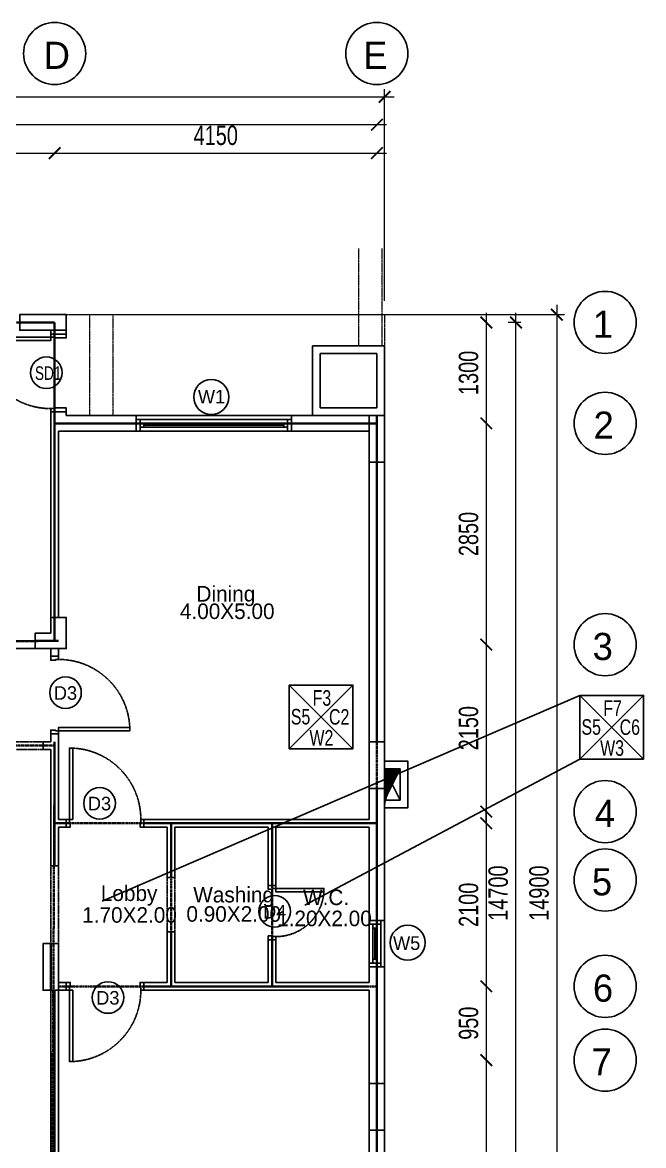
# Model space of a CAD drawing. Header units: metres. Extents: x 228262846 to 228432719, y 398618546 to 398687517.
# Drawn here: x 228275841 to 228283841, y 398628112 to 398642575 of the extents above; entities that cross this region are included whole.
import ezdxf
from ezdxf.enums import TextEntityAlignment as Align

# ---------------------------------------------------------------- set-up
doc = ezdxf.new("R2010")
doc.units = ezdxf.units.M
doc.header["$LTSCALE"] = 10
doc.header["$MEASUREMENT"] = 0
doc.header["$PDMODE"] = 34
for name, pattern in [('CENTER', [2, 1.25, -0.25, 0.25, -0.25]), ('CENTER2', [1.125, 0.75, -0.125, 0.125, -0.125]), ('HIDDEN2', [0.1875, 0.125, -0.0625])]:
    doc.linetypes.add(name, pattern=pattern)
for name, color, linetype in [('- CL', 1, 'CENTER'), ('02.01.01 MD-SOL-SDP', 32, 'Continuous'), ('AX', 1, 'CENTER'), ('DIAMENSION', 240, 'Continuous'), ('TAGS', 11, 'Continuous'), ('TEX', 55, 'Continuous'), ('XXS-COLUMN LAYOUT AT FOUNDATION$0$S-COL', 6, 'Continuous')]:
    doc.layers.add(name, color=color, linetype=linetype)
for name, color, linetype, lineweight in [('A-DIM-15', 63, 'Continuous', 15), ('A-Door', 183, 'Continuous', 25), ('A-Elev', 8, 'Continuous', 25), ('A-Hat', 7, 'Continuous', 13), ('A-Hid', 252, 'HIDDEN2', 25), ('A-RMN-FIN-15', 181, 'Continuous', 15), ('A-Stairs dash', 153, 'HIDDEN2', 20), ('A-Text', 182, 'Continuous', 20), ('A-Wall', 7, 'Continuous', 25)]:
    doc.layers.add(name, color=color, linetype=linetype, lineweight=lineweight)
doc.styles.add('EN-SCL', font='swisscl.ttf')
doc.styles.add('EN-SCL-DIM', font='swisscl.ttf')
doc.styles.add('ROMANS', font='romans.shx', dxfattribs={"width": 0.9})
doc.styles.add('WW', font='', dxfattribs={"height": 0.12})
doc.styles.add('ZRomatre', font='', dxfattribs={"height": 1})
doc.styles.get('WW').set_extended_font_data('Andalus')
doc.styles.get('ZRomatre').set_extended_font_data('Narkisim')
doc.dimstyles.new('JYT', dxfattribs={"dimscale": 0, "dimtxt": 0.18, "dimasz": 0.13, "dimexe": 0.2, "dimexo": 0.05, "dimgap": 0.09, "dimtad": 1, "dimzin": 0, "dimdsep": 46, "dimtxsty": 'ROMANS', "dimblk": 'OBLIQUE', "dimcen": 0.09, "dimse1": 1, "dimse2": 1, "dimclrd": 1, "dimclre": 9, "dimclrt": 3, "dimadec": 0, "dimazin": 0, "dimtfac": 0.72, "dimtix": 1, "dimtofl": 0, "dimtmove": 2, "dimatfit": 3, "dimldrblk": 'OBLIQUE', "dimfxl": 0.2, "dimtolj": 1, "dimtzin": 0, "dimarcsym": 0})
doc.dimstyles.new('ZFP-100$0', dxfattribs={"dimscale": 100, "dimtxt": 2.5, "dimasz": 1.5, "dimexe": 1, "dimexo": 1, "dimgap": 1, "dimtad": 1, "dimdec": 0, "dimzin": 0, "dimdsep": 46, "dimtxsty": 'EN-SCL-DIM', "dimblk": 'ARCHTICK', "dimcen": 2, "dimdle": 1.25, "dimclrd": 256, "dimclre": 256, "dimclrt": 2, "dimadec": 3, "dimazin": 2, "dimtfac": 1, "dimtdec": 0, "dimtix": 1, "dimtmove": 2, "dimatfit": 0, "dimldrblk": 'ARCHTICK', "dimfxl": 1, "dimtolj": 1, "dimtzin": 0, "dimlwd": -1, "dimlwe": -1, "dimarcsym": 0})

# ---------------------------------------------------------------- blocks, each defined once
blk = doc.blocks.new('*U30')
for points in [[(-10471, -548), (-10471, 70), (-10427, 70), (-10427, -548)], [(-10471, -588), (-10461, -588), (-10461, -648), (-10511, -648), (-10511, -548), (-10471, -548)], [(-9851, -587), (-9861, -587), (-9861, -648), (-9811, -648), (-9811, -548), (-9851, -548)]]:
    blk.add_lwpolyline(points, close=True)
at = {"linetype": 'HIDDEN2'}
blk.add_arc((-10471, -548), 620, 0, 85.9304, dxfattribs=at)
blk = doc.blocks.new('*U32')
for points in [[(40, 100), (40, 1018), (84, 1018), (84, 100)], [(40, 60), (50, 60), (50, 0), (0, 0), (0, 100), (40, 100)], [(960, 61), (950, 61), (950, 0), (1000, 0), (1000, 100), (960, 100)]]:
    blk.add_lwpolyline(points, close=True)
at = {"linetype": 'HIDDEN2'}
blk.add_arc((41, 100), 919, 359.9741, 87.3184, dxfattribs=at)
blk = doc.blocks.new('*U31')
for points in [[(40, 100), (40, 1018), (84, 1018), (84, 100)], [(40, 60), (50, 60), (50, 0), (0, 0), (0, 100), (40, 100)], [(960, 61), (950, 61), (950, 0), (1000, 0), (1000, 100), (960, 100)]]:
    blk.add_lwpolyline(points, close=True)
at = {"linetype": 'HIDDEN2'}
blk.add_arc((41, 100), 919, 359.9741, 87.3184, dxfattribs=at)
blk = doc.blocks.new('*U24')
for points in [[(40, 200), (40, 1118), (84, 1118), (84, 200)], [(40, 160), (50, 160), (50, 0), (0, 0), (0, 200), (40, 200)], [(960, 161), (950, 161), (950, 0), (1000, 0), (1000, 200), (960, 200)]]:
    blk.add_lwpolyline(points, close=True)
at = {"linetype": 'HIDDEN2'}
blk.add_arc((41, 200), 919, 359.9741, 87.3184, dxfattribs=at)
blk = doc.blocks.new('_ArchTick')
at = {"color": 0, "linetype": 'ByBlock', "const_width": 0.15}
blk.add_lwpolyline([(-0.5, -0.5), (0.5, 0.5)], dxfattribs=at)
blk = doc.blocks.new('*D227')
at = {"layer": 'A-DIM-15', "transparency": 16777216}
for p, q in [((228267206, 398638992), (228267206, 398641716)), ((228280506, 398638992), (228280506, 398641716)), ((228267081, 398641616), (228280631, 398641616))]:
    blk.add_line(p, q, dxfattribs=at)
at = {"layer": 'Defpoints', "color": 0, "lineweight": 40, "transparency": 16777216}
for p in [(228280506, 398641616), (228267206, 398638892), (228280506, 398638892)]:
    blk.add_point(p, dxfattribs=at)
at = {"layer": 'A-DIM-15', "transparency": 16777216, "xscale": 150, "yscale": 150, "zscale": 150, "rotation": 180}
blk.add_blockref('_ArchTick', (228267206, 398641616), dxfattribs=at)
at = {"layer": 'A-DIM-15', "transparency": 16777216, "xscale": 150, "yscale": 150, "zscale": 150}
blk.add_blockref('_ArchTick', (228280506, 398641616), dxfattribs=at)
at = {"layer": 'A-DIM-15', "color": 2, "transparency": 16777216, "insert": (228273856, 398641844), "char_height": 250, "attachment_point": 5, "style": 'EN-SCL-DIM'}
blk.add_mtext('\\A1;13300', dxfattribs=at)
blk = doc.blocks.new('*D229')
at = {"layer": 'A-DIM-15', "transparency": 16777216}
blk.add_line((228280531, 398641257), (228267181, 398641257), dxfattribs=at)
at = {"layer": 'Defpoints', "color": 0, "lineweight": 40, "transparency": 16777216}
for p in [(228267306, 398641257), (228267306, 398641257), (228280406, 398641257)]:
    blk.add_point(p, dxfattribs=at)
at = {"layer": 'A-DIM-15', "transparency": 16777216, "xscale": 150, "yscale": 150, "zscale": 150, "rotation": 180}
blk.add_blockref('_ArchTick', (228267306, 398641257), dxfattribs=at)
at = {"layer": 'A-DIM-15', "transparency": 16777216, "xscale": 150, "yscale": 150, "zscale": 150}
blk.add_blockref('_ArchTick', (228280406, 398641257), dxfattribs=at)
at = {"layer": 'A-DIM-15', "color": 2, "transparency": 16777216, "insert": (228273856, 398641485), "char_height": 250, "attachment_point": 5, "style": 'EN-SCL-DIM'}
blk.add_mtext('\\A1;13100', dxfattribs=at)
blk = doc.blocks.new('*D231')
at = {"layer": 'A-DIM-15', "transparency": 16777216}
for p, q in [((228282198, 398623887), (228282198, 398638837)), ((228282260, 398638712), (228282098, 398638712)), ((228282260, 398624012), (228282098, 398624012))]:
    blk.add_line(p, q, dxfattribs=at)
at = {"layer": 'Defpoints', "color": 0, "lineweight": 40, "transparency": 16777216}
for p in [(228282198, 398638712), (228282360, 398638712), (228282360, 398624012)]:
    blk.add_point(p, dxfattribs=at)
at = {"layer": 'A-DIM-15', "transparency": 16777216, "xscale": 150, "yscale": 150, "zscale": 150}
for p, rotation in [((228282198, 398638712), 90), ((228282198, 398624012), 270)]:
    blk.add_blockref('_ArchTick', p, dxfattribs=dict(at, rotation=rotation))
at = {"layer": 'A-DIM-15', "color": 2, "transparency": 16777216, "insert": (228281970, 398631362), "char_height": 250, "attachment_point": 5, "rotation": 90, "style": 'EN-SCL-DIM'}
blk.add_mtext('\\A1;14700', dxfattribs=at)
blk = doc.blocks.new('*D232')
at = {"layer": 'A-DIM-15', "transparency": 16777216}
blk.add_line((228276131, 398640892), (228280531, 398640892), dxfattribs=at)
at = {"layer": 'Defpoints', "color": 0, "lineweight": 40, "transparency": 16777216}
for p in [(228276256, 398640892), (228280406, 398640892), (228280406, 398640892)]:
    blk.add_point(p, dxfattribs=at)
at = {"layer": 'A-DIM-15', "transparency": 16777216, "xscale": 150, "yscale": 150, "zscale": 150, "rotation": 180}
blk.add_blockref('_ArchTick', (228276256, 398640892), dxfattribs=at)
at = {"layer": 'A-DIM-15', "transparency": 16777216, "xscale": 150, "yscale": 150, "zscale": 150}
blk.add_blockref('_ArchTick', (228280406, 398640892), dxfattribs=at)
at = {"layer": 'A-DIM-15', "color": 2, "transparency": 16777216, "insert": (228278331, 398641120), "char_height": 250, "attachment_point": 5, "style": 'EN-SCL-DIM'}
blk.add_mtext('\\A1;4150', dxfattribs=at)
blk = doc.blocks.new('*D233')
at = {"layer": 'A-DIM-15', "transparency": 16777216}
for p, q in [((228282724, 398638937), (228282724, 398623787)), ((228276506, 398638812), (228282824, 398638812)), ((228280606, 398623912), (228282824, 398623912))]:
    blk.add_line(p, q, dxfattribs=at)
at = {"layer": 'Defpoints', "color": 0, "lineweight": 40, "transparency": 16777216}
for p in [(228276406, 398638812), (228280506, 398623912), (228282724, 398623912)]:
    blk.add_point(p, dxfattribs=at)
at = {"layer": 'A-DIM-15', "transparency": 16777216, "xscale": 150, "yscale": 150, "zscale": 150}
for p, rotation in [((228282724, 398638812), 90), ((228282724, 398623912), 270)]:
    blk.add_blockref('_ArchTick', p, dxfattribs=dict(at, rotation=rotation))
at = {"layer": 'A-DIM-15', "color": 2, "transparency": 16777216, "insert": (228282496, 398631362), "char_height": 250, "attachment_point": 5, "rotation": 90, "style": 'EN-SCL-DIM'}
blk.add_mtext('\\A1;14900', dxfattribs=at)
blk = doc.blocks.new('*D234')
at = {"layer": 'A-DIM-15', "transparency": 16777216}
for p, q in [((228281816, 398637537), (228281816, 398634437)), ((228281916, 398637412), (228281916, 398637412)), ((228281916, 398634562), (228281916, 398634562))]:
    blk.add_line(p, q, dxfattribs=at)
at = {"layer": 'Defpoints', "color": 0, "lineweight": 40, "transparency": 16777216}
for p in [(228281816, 398637412), (228281816, 398634562), (228281816, 398634562)]:
    blk.add_point(p, dxfattribs=at)
at = {"layer": 'A-DIM-15', "transparency": 16777216, "xscale": 150, "yscale": 150, "zscale": 150}
for p, rotation in [((228281816, 398637412), 90), ((228281816, 398634562), 270)]:
    blk.add_blockref('_ArchTick', p, dxfattribs=dict(at, rotation=rotation))
at = {"layer": 'A-DIM-15', "color": 2, "transparency": 16777216, "insert": (228281588, 398635987), "char_height": 250, "attachment_point": 5, "rotation": 90, "style": 'EN-SCL-DIM'}
blk.add_mtext('\\A1;2850', dxfattribs=at)
blk = doc.blocks.new('*D235')
at = {"layer": 'A-DIM-15', "transparency": 16777216}
for p, q in [((228281816, 398638837), (228281816, 398637287)), ((228281916, 398638712), (228281916, 398638712)), ((228281916, 398637412), (228281916, 398637412))]:
    blk.add_line(p, q, dxfattribs=at)
at = {"layer": 'Defpoints', "color": 0, "lineweight": 40, "transparency": 16777216}
for p in [(228281816, 398638712), (228281816, 398637412), (228281816, 398637412)]:
    blk.add_point(p, dxfattribs=at)
at = {"layer": 'A-DIM-15', "transparency": 16777216, "xscale": 150, "yscale": 150, "zscale": 150}
for p, rotation in [((228281816, 398638712), 90), ((228281816, 398637412), 270)]:
    blk.add_blockref('_ArchTick', p, dxfattribs=dict(at, rotation=rotation))
at = {"layer": 'A-DIM-15', "color": 2, "transparency": 16777216, "insert": (228281588, 398638062), "char_height": 250, "attachment_point": 5, "rotation": 90, "style": 'EN-SCL-DIM'}
blk.add_mtext('\\A1;1300', dxfattribs=at)
blk = doc.blocks.new('*D236')
at = {"layer": 'A-DIM-15', "transparency": 16777216}
for p, q in [((228281816, 398634687), (228281816, 398632287)), ((228281916, 398634562), (228281916, 398634562)), ((228281916, 398632412), (228281916, 398632412))]:
    blk.add_line(p, q, dxfattribs=at)
at = {"layer": 'Defpoints', "color": 0, "lineweight": 40, "transparency": 16777216}
for p in [(228281816, 398634562), (228281816, 398632412), (228281816, 398632412)]:
    blk.add_point(p, dxfattribs=at)
at = {"layer": 'A-DIM-15', "transparency": 16777216, "xscale": 150, "yscale": 150, "zscale": 150}
for p, rotation in [((228281816, 398634562), 90), ((228281816, 398632412), 270)]:
    blk.add_blockref('_ArchTick', p, dxfattribs=dict(at, rotation=rotation))
at = {"layer": 'A-DIM-15', "color": 2, "transparency": 16777216, "insert": (228281588, 398633487), "char_height": 250, "attachment_point": 5, "rotation": 90, "style": 'EN-SCL-DIM'}
blk.add_mtext('\\A1;2150', dxfattribs=at)
blk = doc.blocks.new('_Oblique')
at = {"color": 0, "linetype": 'ByBlock', "lineweight": -2}
blk.add_line((-0.5, -0.5), (0.5, 0.5), dxfattribs=at)
blk = doc.blocks.new('*D237')
at = {"layer": 'Defpoints', "color": 0, "lineweight": 40, "transparency": 16777216}
for p in [(228281816, 398632412), (228281816, 398632262), (228281816, 398632262)]:
    blk.add_point(p, dxfattribs=at)
at = {"layer": 'DIAMENSION', "color": 1, "lineweight": -2, "transparency": 16777216}
blk.add_line((228281816, 398632412), (228281816, 398632262), dxfattribs=at)
at = {"layer": 'DIAMENSION', "color": 1, "lineweight": -2, "transparency": 16777216, "xscale": 0.13, "yscale": 0.13, "zscale": 0.13}
for p, rotation in [((228281816, 398632412), 90), ((228281816, 398632262), 270)]:
    blk.add_blockref('_Oblique', p, dxfattribs=dict(at, rotation=rotation))
at = {"layer": 'DIAMENSION', "color": 3, "transparency": 16777216, "insert": (228281816, 398632337), "char_height": 0.18, "attachment_point": 5, "rotation": 90, "style": 'ROMANS'}
blk.add_mtext('\\A1;150.00', dxfattribs=at)
blk = doc.blocks.new('*D238')
at = {"layer": 'A-DIM-15', "transparency": 16777216}
for p, q in [((228281816, 398632387), (228281816, 398630037)), ((228281916, 398632262), (228281916, 398632262)), ((228281916, 398630162), (228281916, 398630162))]:
    blk.add_line(p, q, dxfattribs=at)
at = {"layer": 'Defpoints', "color": 0, "lineweight": 40, "transparency": 16777216}
for p in [(228281816, 398632262), (228281816, 398630162), (228281816, 398630162)]:
    blk.add_point(p, dxfattribs=at)
at = {"layer": 'A-DIM-15', "transparency": 16777216, "xscale": 150, "yscale": 150, "zscale": 150}
for p, rotation in [((228281816, 398632262), 90), ((228281816, 398630162), 270)]:
    blk.add_blockref('_ArchTick', p, dxfattribs=dict(at, rotation=rotation))
at = {"layer": 'A-DIM-15', "color": 2, "transparency": 16777216, "insert": (228281588, 398631212), "char_height": 250, "attachment_point": 5, "rotation": 90, "style": 'EN-SCL-DIM'}
blk.add_mtext('\\A1;2100', dxfattribs=at)
blk = doc.blocks.new('*D239')
at = {"layer": 'A-DIM-15', "transparency": 16777216}
for p, q in [((228281816, 398630287), (228281816, 398629087)), ((228281916, 398630162), (228281916, 398630162)), ((228281916, 398629212), (228281916, 398629212))]:
    blk.add_line(p, q, dxfattribs=at)
at = {"layer": 'Defpoints', "color": 0, "lineweight": 40, "transparency": 16777216}
for p in [(228281816, 398630162), (228281816, 398629212), (228281816, 398629212)]:
    blk.add_point(p, dxfattribs=at)
at = {"layer": 'A-DIM-15', "transparency": 16777216, "xscale": 150, "yscale": 150, "zscale": 150}
for p, rotation in [((228281816, 398630162), 90), ((228281816, 398629212), 270)]:
    blk.add_blockref('_ArchTick', p, dxfattribs=dict(at, rotation=rotation))
at = {"layer": 'A-DIM-15', "color": 2, "transparency": 16777216, "insert": (228281588, 398629687), "char_height": 250, "attachment_point": 5, "rotation": 90, "style": 'EN-SCL-DIM'}
blk.add_mtext('\\A1;950', dxfattribs=at)
blk = doc.blocks.new('*D240')
at = {"layer": 'A-DIM-15', "transparency": 16777216}
for p, q in [((228281816, 398629337), (228281816, 398626087)), ((228281916, 398629212), (228281916, 398629212)), ((228281916, 398626212), (228281916, 398626212))]:
    blk.add_line(p, q, dxfattribs=at)
at = {"layer": 'Defpoints', "color": 0, "lineweight": 40, "transparency": 16777216}
for p in [(228281816, 398629212), (228281816, 398626212), (228281816, 398626212)]:
    blk.add_point(p, dxfattribs=at)
at = {"layer": 'A-DIM-15', "transparency": 16777216, "xscale": 150, "yscale": 150, "zscale": 150}
for p, rotation in [((228281816, 398629212), 90), ((228281816, 398626212), 270)]:
    blk.add_blockref('_ArchTick', p, dxfattribs=dict(at, rotation=rotation))
at = {"layer": 'A-DIM-15', "color": 2, "transparency": 16777216, "insert": (228281588, 398627712), "char_height": 250, "attachment_point": 5, "rotation": 90, "style": 'EN-SCL-DIM'}
blk.add_mtext('\\A1;3000', dxfattribs=at)
blk = doc.blocks.new('*D251')
at = {"layer": 'A-DIM-15', "transparency": 16777216}
for p, q in [((228267206, 398632397), (228267206, 398621607)), ((228280506, 398623997), (228280506, 398621607)), ((228280631, 398621707), (228267081, 398621707))]:
    blk.add_line(p, q, dxfattribs=at)
at = {"layer": 'Defpoints', "color": 0, "lineweight": 40, "transparency": 16777216}
for p in [(228267206, 398632497), (228280506, 398624097), (228267206, 398621707)]:
    blk.add_point(p, dxfattribs=at)
at = {"layer": 'A-DIM-15', "transparency": 16777216, "xscale": 150, "yscale": 150, "zscale": 150, "rotation": 180}
blk.add_blockref('_ArchTick', (228267206, 398621707), dxfattribs=at)
at = {"layer": 'A-DIM-15', "transparency": 16777216, "xscale": 150, "yscale": 150, "zscale": 150}
blk.add_blockref('_ArchTick', (228280506, 398621707), dxfattribs=at)
at = {"layer": 'A-DIM-15', "color": 2, "transparency": 16777216, "insert": (228273856, 398621935), "char_height": 250, "attachment_point": 5, "style": 'EN-SCL-DIM'}
blk.add_mtext('\\A1;13300', dxfattribs=at)
blk = doc.blocks.new('*D257')
at = {"layer": 'A-DIM-15', "transparency": 16777216}
blk.add_line((228271931, 398640892), (228276381, 398640892), dxfattribs=at)
at = {"layer": 'Defpoints', "color": 0, "lineweight": 40, "transparency": 16777216}
for p in [(228272056, 398640892), (228276256, 398640892), (228276256, 398640892)]:
    blk.add_point(p, dxfattribs=at)
at = {"layer": 'A-DIM-15', "transparency": 16777216, "xscale": 150, "yscale": 150, "zscale": 150, "rotation": 180}
blk.add_blockref('_ArchTick', (228272056, 398640892), dxfattribs=at)
at = {"layer": 'A-DIM-15', "transparency": 16777216, "xscale": 150, "yscale": 150, "zscale": 150}
blk.add_blockref('_ArchTick', (228276256, 398640892), dxfattribs=at)
at = {"layer": 'A-DIM-15', "color": 2, "transparency": 16777216, "insert": (228274156, 398641120), "char_height": 250, "attachment_point": 5, "style": 'EN-SCL-DIM'}
blk.add_mtext('\\A1;4200', dxfattribs=at)
blk = doc.blocks.new('A$C3E302781')
at = {"layer": 'TAGS'}
for p, q in [((228360159, 398650729), (228361183, 398649705)), ((228361183, 398650729), (228360159, 398649705))]:
    blk.add_line(p, q, dxfattribs=at)
blk.add_lwpolyline([(228360159, 398649705), (228361183, 398649705), (228361183, 398650729), (228360159, 398650729)], close=True, dxfattribs=at)
blk = doc.blocks.new('*U291')
at = {"layer": '- CL', "color": 0, "linetype": 'CENTER2', "lineweight": 40, "transparency": 16777216}
blk.add_line((0, 2538), (0, -1563), dxfattribs=at)
blk = doc.blocks.new('*U292')
at = {"layer": '- CL', "color": 0, "linetype": 'CENTER2', "lineweight": 40, "transparency": 16777216}
blk.add_line((475, 0), (-575, 0), dxfattribs=at)
blk = doc.blocks.new('*U293')
at = {"layer": '- CL', "color": 0, "linetype": 'CENTER2', "lineweight": 40, "transparency": 16777216}
blk.add_line((600, 0), (-500, 0), dxfattribs=at)
blk = doc.blocks.new('*U294')
at = {"layer": '- CL', "color": 0, "linetype": 'CENTER2', "lineweight": 40, "transparency": 16777216}
blk.add_line((0, -1800), (0, 1800), dxfattribs=at)
blk = doc.blocks.new('*U295')
at = {"layer": '- CL', "color": 0, "linetype": 'CENTER2', "lineweight": 40, "transparency": 16777216}
blk.add_line((0, 650), (0, -650), dxfattribs=at)
blk = doc.blocks.new('*U296')
at = {"layer": '- CL', "color": 0, "linetype": 'CENTER2', "lineweight": 40, "transparency": 16777216}
blk.add_line((0, 500.12), (0, -500.12), dxfattribs=at)
blk = doc.blocks.new('*U297')
at = {"layer": '- CL', "color": 0, "linetype": 'CENTER2', "lineweight": 40, "transparency": 16777216}
blk.add_line((800, 0), (-800, 0), dxfattribs=at)
blk = doc.blocks.new('*U298')
at = {"layer": '- CL', "color": 0, "linetype": 'CENTER2', "lineweight": 40, "transparency": 16777216}
blk.add_line((-1025, 0), (1125, 0), dxfattribs=at)
blk = doc.blocks.new('*U299')
at = {"layer": '- CL', "color": 0, "linetype": 'CENTER2', "lineweight": 40, "transparency": 16777216}
blk.add_line((0, -725), (0, 725), dxfattribs=at)
blk = doc.blocks.new('*U300')
at = {"layer": '- CL', "color": 0, "linetype": 'CENTER2', "lineweight": 40, "transparency": 16777216}
blk.add_line((0, -525), (0, 525), dxfattribs=at)
blk = doc.blocks.new('*U301')
at = {"layer": '- CL', "color": 0, "linetype": 'CENTER2', "lineweight": 40, "transparency": 16777216}
blk.add_line((0, 375), (0, -325), dxfattribs=at)
blk = doc.blocks.new('*U302')
at = {"layer": '- CL', "color": 0, "linetype": 'CENTER2', "lineweight": 40, "transparency": 16777216}
blk.add_line((0, 425), (0, -375), dxfattribs=at)
blk = doc.blocks.new('*U303')
at = {"layer": '- CL', "color": 0, "linetype": 'CENTER2', "lineweight": 40, "transparency": 16777216}
blk.add_line((0, 325), (0, -375), dxfattribs=at)
blk = doc.blocks.new('*U304')
at = {"layer": '- CL', "color": 0, "linetype": 'CENTER2', "lineweight": 40, "transparency": 16777216}
blk.add_line((1025, 0), (-1025, 0), dxfattribs=at)
blk = doc.blocks.new('*U305')
at = {"layer": '- CL', "color": 0, "linetype": 'CENTER2', "lineweight": 40, "transparency": 16777216}
blk.add_line((-800, 0), (800, 0), dxfattribs=at)
blk = doc.blocks.new('*U306')
at = {"layer": '- CL', "color": 0, "linetype": 'CENTER2', "lineweight": 40, "transparency": 16777216}
blk.add_line((-1025, 0), (1025, 0), dxfattribs=at)
blk = doc.blocks.new('*U307')
at = {"layer": '- CL', "color": 0, "linetype": 'CENTER2', "lineweight": 40, "transparency": 16777216}
blk.add_line((0, 675), (0, -675), dxfattribs=at)
blk = doc.blocks.new('*U308')
at = {"layer": '- CL', "color": 0, "linetype": 'CENTER2', "lineweight": 40, "transparency": 16777216}
blk.add_line((0, 425), (0, -425), dxfattribs=at)
blk = doc.blocks.new('*U309')
at = {"layer": '- CL', "color": 0, "linetype": 'CENTER2', "lineweight": 40, "transparency": 16777216}
blk.add_line((0, 275), (0, -325), dxfattribs=at)
blk = doc.blocks.new('*U310')
at = {"layer": '- CL', "color": 0, "linetype": 'CENTER2', "lineweight": 40, "transparency": 16777216}
blk.add_line((0, 2050), (0, -2050), dxfattribs=at)
blk = doc.blocks.new('*U315')
at = {"layer": '- CL', "color": 0, "linetype": 'CENTER2', "lineweight": 40, "transparency": 16777216}
blk.add_line((0, -1700), (0, 1700), dxfattribs=at)
blk = doc.blocks.new('*U318')
at = {"layer": '- CL', "color": 0, "linetype": 'CENTER2', "lineweight": 40, "transparency": 16777216}
blk.add_line((150, 0), (-300, 0), dxfattribs=at)
blk = doc.blocks.new('*U319')
at = {"layer": '- CL', "color": 0, "linetype": 'CENTER2', "lineweight": 40, "transparency": 16777216}
blk.add_line((-1000.12, 0), (1000.12, 0), dxfattribs=at)
blk = doc.blocks.new('*U324')
at = {"layer": '- CL', "color": 0, "linetype": 'CENTER2', "lineweight": 40, "transparency": 16777216}
blk.add_line((0, 300.12), (0, -300.12), dxfattribs=at)
blk = doc.blocks.new('*U325')
at = {"layer": '- CL', "color": 0, "linetype": 'CENTER2', "lineweight": 40, "transparency": 16777216}
blk.add_line((0, 300.12), (0, -300.12), dxfattribs=at)
blk = doc.blocks.new('*U326')
at = {"layer": '- CL', "color": 0, "linetype": 'CENTER2', "lineweight": 40, "transparency": 16777216}
blk.add_line((0, -300.12), (0, 300.12), dxfattribs=at)
blk = doc.blocks.new('*U327')
at = {"layer": '- CL', "color": 0, "linetype": 'CENTER2', "lineweight": 40, "transparency": 16777216}
blk.add_line((0, 300), (0, -300), dxfattribs=at)
blk = doc.blocks.new('*U331')
at = {"layer": '- CL', "color": 0, "linetype": 'CENTER2', "lineweight": 40, "transparency": 16777216}
blk.add_line((150.12, 0), (-150.12, 0), dxfattribs=at)
blk = doc.blocks.new('*U334')
at = {"layer": '- CL', "color": 0, "linetype": 'CENTER2', "lineweight": 40, "transparency": 16777216}
blk.add_line((-100, 0), (50, 0), dxfattribs=at)

msp = doc.modelspace()

# ---------------------------------------------------------------- hatches: boundary and pattern name
at = {"layer": '02.01.01 MD-SOL-SDP', "ltscale": 0.5}
h = msp.add_hatch(dxfattribs=at)
h.set_pattern_fill('ANSI31', color=8, scale=500)
h.set_pattern_definition([(45, (-228107929279, -398240271042.5), (-44.194173824159, 44.194173824159), [])])
h.paths.add_polyline_path([(228280505.961, 398633061.143), (228280805.961, 398633061.143), (228280805.961, 398632461.143), (228280505.961, 398632461.143), (228280505.961, 398632561.143), (228280705.961, 398632561.143), (228280705.961, 398632961.143), (228280505.961, 398632961.143)])

# ---------------------------------------------------------------- linework, layer by layer
at = {"layer": '- CL', "color": 1, "lineweight": 40}
for points in [[(228272055.961, 398638711.904), (228272055.961, 398634561.784), (228276255.961, 398634611.903), (228276255.961, 398638711.903), (228267305.961, 398638711.904), (228267305.961, 398632411.903), (228271455.961, 398632411.903), (228271455.961, 398633262.023), (228276255.961, 398633262.023), (228276205.961, 398624011.783), (228280405.961, 398624011.904), (228280405.961, 398637411.903), (228276255.961, 398637411.903)], [(228276255.961, 398632261.903), (228277755.961, 398632261.903), (228277755.961, 398630161.904), (228276305.961, 398630161.904)], [(228277755.961, 398632261.903), (228280406.081, 398632261.903)], [(228279055.961, 398632261.903), (228279055.961, 398630161.904), (228280405.961, 398630161.904)], [(228277755.961, 398630161.784), (228279055.961, 398630161.784)]]:
    msp.add_lwpolyline(points, dxfattribs=at)
at = {"layer": '02.01.01 MD-SOL-SDP', "color": 8}
for p, q in [((228280705.961, 398632961.143), (228280505.961, 398632561.143)), ((228280705.961, 398632561.143), (228280505.961, 398632961.143))]:
    msp.add_line(p, q, dxfattribs=at)
msp.add_lwpolyline([(228280505.961, 398633061.143), (228280805.961, 398633061.143), (228280805.961, 398632461.143), (228280505.961, 398632461.143)], dxfattribs=at)
msp.add_lwpolyline([(228280505.961, 398632961.143), (228280705.961, 398632961.143), (228280705.961, 398632561.143), (228280505.961, 398632561.143)], close=True, dxfattribs=at)
at = {"layer": 'A-Door'}
for p, q in [((228279305.961, 398637461.903), (228277305.961, 398637461.903)), ((228277355.961, 398637311.903), (228277355.961, 398637461.903)), ((228279255.961, 398637411.904), (228277355.961, 398637411.904)), ((228277405.961, 398637361.904), (228277405.961, 398637411.904)), ((228279205.961, 398637386.903), (228277405.961, 398637386.903)), ((228279205.961, 398637361.904), (228279205.961, 398637411.904)), ((228279255.961, 398637311.903), (228279255.961, 398637461.903)), ((228279305.961, 398637311.903), (228277305.961, 398637311.903)), ((228279255.961, 398637361.904), (228277355.961, 398637361.904)), ((228280305.961, 398631011.904), (228280305.961, 398630411.903)), ((228280455.961, 398631011.904), (228280455.961, 398630411.903)), ((228280305.961, 398630961.904), (228280455.961, 398630961.904)), ((228280355.961, 398630961.904), (228280355.961, 398630461.903)), ((228280355.961, 398630911.904), (228280405.961, 398630911.904)), ((228280380.961, 398630911.904), (228280380.961, 398630511.903)), ((228280405.961, 398630961.904), (228280405.961, 398630461.903)), ((228280305.961, 398630461.903), (228280455.961, 398630461.903)), ((228280355.961, 398630511.903), (228280405.961, 398630511.903))]:
    msp.add_line(p, q, dxfattribs=at)
at = {"layer": 'A-Elev'}
for p, q in [((228279575.961, 398638411.904), (228280505.961, 398638411.904)), ((228279575.961, 398638411.904), (228279575.961, 398637511.903)), ((228280505.961, 398638411.904), (228280505.961, 398637511.903)), ((228279675.961, 398638311.903), (228280405.961, 398638311.903)), ((228279675.961, 398638311.903), (228279675.961, 398637611.904)), ((228280405.961, 398638311.903), (228280405.961, 398637611.904)), ((228280405.961, 398637611.904), (228279675.961, 398637611.904)), ((228277305.961, 398637511.903), (228279305.961, 398637511.903)), ((228280505.961, 398631011.904), (228280505.961, 398630411.903))]:
    msp.add_line(p, q, dxfattribs=at)
at = {"layer": 'A-Hat', "color": 8, "linetype": 'HIDDEN2', "ltscale": 0.001}
for p, q in [((228276405.961, 398638811.903), (228280505.961, 398638811.904)), ((228280505.961, 398638811.904), (228280505.961, 398637511.903))]:
    msp.add_line(p, q, dxfattribs=at)
at = {"layer": 'A-Hid'}
for p, q in [((228275105.961, 398633311.903), (228276105.961, 398633311.903)), ((228276105.961, 398633211.903), (228275105.961, 398633211.903)), ((228276205.961, 398630711.903), (228276205.961, 398631711.903)), ((228276305.961, 398630711.903), (228276305.961, 398631711.903)), ((228277705.961, 398631561.904), (228277705.961, 398630861.904)), ((228277805.961, 398630861.904), (228277805.961, 398631561.904))]:
    msp.add_line(p, q, dxfattribs=at)
at = {"layer": 'A-Stairs dash'}
for p, q in [((228280175.961, 398638411.904), (228280175.961, 398639662.272)), ((228280475.961, 398638411.904), (228280475.961, 398639662.272)), ((228276705.961, 398638811.903), (228276705.961, 398637511.903)), ((228277005.961, 398638811.903), (228277005.961, 398637511.903))]:
    msp.add_line(p, q, dxfattribs=at)
at = {"layer": 'A-Wall'}
for p, q in [((228276205.961, 398638611.904), (228276205.961, 398638561.903)), ((228276205.961, 398638561.903), (228276405.961, 398638561.903)), ((228276405.961, 398638611.904), (228276405.961, 398638561.903)), ((228276205.961, 398637561.903), (228276205.961, 398634911.903)), ((228276205.961, 398637561.903), (228276405.961, 398637561.903)), ((228276405.961, 398637561.903), (228276405.961, 398637511.903)), ((228277305.961, 398637511.903), (228276405.961, 398637511.903)), ((228277305.961, 398637311.903), (228277305.961, 398637511.903)), ((228280305.961, 398637511.903), (228279305.961, 398637511.903)), ((228279305.961, 398637311.903), (228279305.961, 398637511.903)), ((228276305.961, 398637311.903), (228276305.961, 398634911.903)), ((228277305.961, 398637311.903), (228276305.961, 398637311.903)), ((228280305.961, 398637311.903), (228279305.961, 398637311.903)), ((228280305.961, 398636911.904), (228280305.961, 398633311.903)), ((228280505.961, 398636911.904), (228280505.961, 398633311.903)), ((228276005.961, 398634611.904), (228275005.961, 398634611.904)), ((228276005.961, 398634511.903), (228275005.961, 398634511.903)), ((228276205.961, 398634511.903), (228276205.961, 398634411.904)), ((228276305.961, 398634511.903), (228276305.961, 398634411.904)), ((228276305.961, 398634411.904), (228276205.961, 398634411.904)), ((228276205.961, 398633411.904), (228276205.961, 398633311.903)), ((228276305.961, 398633411.904), (228276205.961, 398633411.904)), ((228276305.961, 398633411.904), (228276305.961, 398632311.903)), ((228276105.961, 398633311.903), (228276105.961, 398633211.903)), ((228276105.961, 398633311.903), (228276205.961, 398633311.903)), ((228276105.961, 398633211.903), (228276205.961, 398633211.903)), ((228276105.961, 398633211.903), (228276205.961, 398633211.903)), ((228276205.961, 398633211.903), (228276205.961, 398631711.903)), ((228280305.961, 398632711.903), (228280305.961, 398632311.903)), ((228280505.961, 398632711.903), (228280505.961, 398631011.904)), ((228276305.961, 398632311.903), (228276405.961, 398632311.903)), ((228276405.961, 398632211.903), (228276405.961, 398632311.903)), ((228277405.961, 398632311.903), (228280305.961, 398632311.903)), ((228277405.961, 398632211.903), (228277405.961, 398632311.903)), ((228276305.961, 398632211.903), (228276305.961, 398631711.903)), ((228276305.961, 398632211.903), (228276405.961, 398632211.903)), ((228276305.961, 398632211.903), (228276405.961, 398632211.903)), ((228277405.961, 398632211.903), (228277705.961, 398632211.904)), ((228277405.961, 398632211.903), (228277705.961, 398632211.904)), ((228277705.961, 398632211.904), (228277705.961, 398631561.904)), ((228277805.961, 398632211.904), (228279005.961, 398632211.903)), ((228277805.961, 398632211.904), (228279005.961, 398632211.903)), ((228277805.961, 398632211.904), (228277805.961, 398631561.904)), ((228279005.961, 398632211.903), (228279005.961, 398631461.903)), ((228279105.961, 398632211.903), (228280305.961, 398632211.903)), ((228279105.961, 398632211.903), (228279105.961, 398631461.903)), ((228279105.961, 398632211.903), (228280305.961, 398632211.903)), ((228280305.961, 398632211.903), (228280305.961, 398631011.904)), ((228276305.961, 398631711.903), (228276205.961, 398631711.903)), ((228277705.961, 398631561.904), (228277805.961, 398631561.904)), ((228279005.961, 398631461.903), (228279105.961, 398631461.903)), ((228280305.961, 398631011.904), (228280505.961, 398631011.904)), ((228277705.961, 398630861.904), (228277705.961, 398630211.904)), ((228277705.961, 398630861.904), (228277805.961, 398630861.904)), ((228277805.961, 398630861.904), (228277805.961, 398630211.904)), ((228279005.961, 398630761.903), (228279005.961, 398630211.903)), ((228279005.961, 398630761.903), (228279105.961, 398630761.903)), ((228279105.961, 398630761.903), (228279105.961, 398630211.903)), ((228280305.961, 398630411.903), (228280305.961, 398630211.903)), ((228280305.961, 398630411.903), (228280505.961, 398630411.903)), ((228280505.961, 398630411.903), (228280505.961, 398628911.904)), ((228276305.961, 398630211.903), (228276405.961, 398630211.903)), ((228276405.961, 398630211.903), (228276405.961, 398630111.904)), ((228277405.961, 398630211.903), (228277705.961, 398630211.904)), ((228277405.961, 398630211.903), (228277405.961, 398630111.904)), ((228277805.961, 398630211.904), (228279005.961, 398630211.903)), ((228279105.961, 398630211.903), (228280305.961, 398630211.903)), ((228276205.961, 398630111.904), (228276205.961, 398626711.903)), ((228276305.961, 398630111.904), (228276405.961, 398630111.904)), ((228276305.961, 398626711.903), (228276305.961, 398630111.904)), ((228277405.961, 398630111.904), (228280305.961, 398630111.904)), ((228280305.961, 398630111.904), (228280305.961, 398628911.904)), ((228280305.961, 398628311.903), (228280305.961, 398624511.904)), ((228280505.961, 398628311.903), (228280505.961, 398623911.904))]:
    msp.add_line(p, q, dxfattribs=at)
at = {"layer": 'AX', "linetype": 'ByBlock', "ltscale": 0.1}
for centre in [(228276255.961, 398642174.68), (228280405.961, 398642174.68), (228283346.691, 398638711.903), (228283346.691, 398637411.904), (228283346.691, 398634561.903), (228283346.691, 398632411.904), (228283346.691, 398631531.266), (228283346.691, 398630161.904), (228283346.691, 398629211.903)]:
    msp.add_circle(centre, 400, dxfattribs=at)
at = {"layer": 'TAGS'}
for p, q in [((228283022.122, 398633908.128), (228276869.076, 398631260.924)), ((228283022.122, 398633088.928), (228279478.693, 398631208.171))]:
    msp.add_line(p, q, dxfattribs=at)
at = {"layer": 'TAGS', "color": 11, "linetype": 'ByBlock', "ltscale": 0.1}
for centre, radius in [((228276148.708, 398638063.18), 203.627), ((228278273.567, 398637751.935), 225.34), ((228276395.887, 398633943.616), 203.627), ((228276834.352, 398632519.964), 203.627), ((228279089.422, 398631126.754), 203.627), ((228280804.538, 398630723.773), 225.34), ((228276941.976, 398630018.176), 203.627)]:
    msp.add_circle(centre, radius, dxfattribs=at)
at = {"layer": 'XXS-COLUMN LAYOUT AT FOUNDATION$0$S-COL', "ltscale": 0.5}
for points in [[(228276405.961, 398638611.903), (228276405.961, 398638811.903), (228275805.961, 398638811.903), (228275805.961, 398638611.903)], [(228280505.961, 398637511.903), (228280305.961, 398637511.903), (228280305.961, 398636911.903), (228280505.961, 398636911.903)], [(228280505.961, 398633311.903), (228280305.961, 398633311.903), (228280305.961, 398632711.903), (228280505.961, 398632711.903)], [(228276305.961, 398630711.903), (228276105.961, 398630711.903), (228276105.961, 398630111.903), (228276305.961, 398630111.903)], [(228280505.961, 398628911.903), (228280305.961, 398628911.903), (228280305.961, 398628311.903), (228280505.961, 398628311.903)]]:
    msp.add_lwpolyline(points, close=True, dxfattribs=at)
msp.add_lwpolyline([(228276205.961, 398634911.903), (228276405.961, 398634911.903), (228276405.961, 398634511.903), (228276005.961, 398634511.903), (228276005.961, 398634711.903), (228276205.961, 398634711.903), (228276205.961, 398634911.903)], dxfattribs=at)

# ---------------------------------------------------------------- block references
at = {"layer": '- CL', "color": 1, "linetype": 'CENTER2', "lineweight": 40}
for name, p in [('*U318', (228276105.961, 398638711.903)), ('*U291', (228276255.961, 398636174.403)), ('*U292', (228276830.961, 398637411.903)), ('*U319', (228278305.961, 398637411.903)), ('*U293', (228279805.961, 398637411.903)), ('*U324', (228280405.961, 398637211.903)), ('*U294', (228280405.961, 398635111.904)), ('*U331', (228276155.961, 398634611.903)), ('*U295', (228276255.961, 398632661.904)), ('*U296', (228276255.961, 398632211.903)), ('*U300', (228280405.961, 398632186.903)), ('*U299', (228280405.961, 398631736.904)), ('*U334', (228276355.961, 398632261.903)), ('*U297', (228278205.964, 398632261.904)), ('*U301', (228277755.961, 398631886.904)), ('*U298', (228279280.961, 398632261.903)), ('*U302', (228279055.961, 398631836.903)), ('*U327', (228280405.961, 398630711.904)), ('*U303', (228277755.961, 398630536.904)), ('*U309', (228279055.961, 398630486.903)), ('*U325', (228276205.961, 398630411.903)), ('*U308', (228280405.961, 398629986.904)), ('*U305', (228278205.958, 398630161.904)), ('*U304', (228278630.961, 398630161.904)), ('*U306', (228279280.961, 398630161.904)), ('*U307', (228280405.961, 398629586.904)), ('*U315', (228276255.961, 398628411.904)), ('*U326', (228280405.961, 398628611.903)), ('*U310', (228280405.961, 398626261.904))]:
    msp.add_blockref(name, p, dxfattribs=at)
at = {"layer": 'A-Door', "yscale": 0.9999871253967285}
for name, p, xscale, rotation in [('*U24', (228276405.961, 398638561.903), -0.9999871253967285, 90), ('*U31', (228276205.961, 398633411.904), -0.9999871253967285, 270), ('*U30', (228279654.266, 398620951.396), 0.9999871253967285, 270), ('*U32', (228276405.961, 398630211.903), -0.9999871253967285, 180)]:
    msp.add_blockref(name, p, dxfattribs=dict(at, xscale=xscale, rotation=rotation))
at = {"layer": 'A-Door', "xscale": 0.9999871253967285, "yscale": 0.9999871253967285}
msp.add_blockref('*U32', (228276405.961, 398632211.903), dxfattribs=at)
at = {"layer": 'A-Wall', "xscale": 0.8, "yscale": 0.8, "zscale": 0.8}
for p in [(45591151.053, 79713457.461), (45594894.881, 79713325.053)]:
    msp.add_blockref('A$C3E302781', p, dxfattribs=at)

# ---------------------------------------------------------------- texts
at = {"layer": 'A-RMN-FIN-15', "color": 31, "style": 'EN-SCL'}
for s, p in [('F3', (228279579.037, 398633776.157)), ('F7', (228283322.864, 398633643.749)), ('S5', (228279298.071, 398633534.623)), ('C2', (228279789.829, 398633532.313)), ('W2', (228279538.376, 398633263.166)), ('S5', (228283041.898, 398633402.215)), ('C6', (228283533.656, 398633399.905)), ('W3', (228283282.203, 398633130.758))]:
    msp.add_text(s, height=200, dxfattribs=at).set_placement(p)
at = {"layer": 'A-Text', "style": 'ZRomatre'}
for s, p in [('Dining', (228278461.603, 398635117.321)), ('4.00X5.00', (228278478.958, 398634892.414)), ('Lobby', (228277214.982, 398631260.924)), ('Washing', (228278561.202, 398631242.433)), ('W.C.', (228279752.311, 398631208.171)), ('1.70X2.00', (228277220.441, 398630981.57)), ('0.90X2.00', (228278562.882, 398630994.18)), ('1.20X2.00', (228279731.037, 398630936.775))]:
    msp.add_text(s, height=200, dxfattribs=at).set_placement(p, align=Align.CENTER)
at = {"layer": 'TAGS', "style": 'WW', "width": 0.75}
msp.add_text('SD1', height=175, dxfattribs=at).set_placement((228276002.072, 398637971.624))
at = {"layer": 'TAGS', "style": 'WW'}
for s, p in [('W1', (228278101.457, 398637668.651)), ('D3', (228276245.657, 398633852.061)), ('D3', (228276684.122, 398632428.409)), ('D4', (228278940.75, 398631035.198)), ('W5', (228280614.581, 398630631.031)), ('D3', (228276791.746, 398629926.62))]:
    msp.add_text(s, height=175, dxfattribs=at).set_placement(p)
at = {"layer": 'TEX', "style": 'WW'}
for s, p in [('D', (228276115.459, 398641976.701)), ('E', (228280230.243, 398641976.701)), ('1', (228283190.138, 398638513.924)), ('2', (228283197.804, 398637213.924)), ('3', (228283185.586, 398634363.924)), ('4', (228283212.657, 398632213.924)), ('5', (228283176.004, 398631333.287)), ('6', (228283188.94, 398629963.924)), ('7', (228283172.411, 398629013.924))]:
    msp.add_text(s, height=350, dxfattribs=at).set_placement(p)

# ---------------------------------------------------------------- dimensions: what is measured, and where the dimension line sits
at = {"layer": 'A-DIM-15'}
for base, p1, p2, angle, picture, middle in [((228280505.961, 398641615.994), (228267205.961, 398638891.87), (228280505.961, 398638891.87), 180, '*D227', (228273855.961, 398641844.189)), ((228267305.961, 398641256.948), (228280405.961, 398641256.948), (228267305.961, 398641256.948), 180, '*D229', (228273855.961, 398641485.143)), ((228276255.961, 398640891.552), (228272055.961, 398640891.552), (228276255.961, 398640891.552), 180, '*D257', (228274155.961, 398641119.583)), ((228280405.961, 398640891.552), (228276255.961, 398640891.552), (228280405.961, 398640891.552), 180, '*D232', (228278330.961, 398641119.583)), ((228282724.208, 398623911.904), (228276405.961, 398638811.903), (228280505.961, 398623911.904), 90, '*D233', (228282496.178, 398631361.904)), ((228281815.811, 398637411.904), (228281815.811, 398638711.903), (228281815.811, 398637411.904), 90, '*D235', (228281587.616, 398638061.904)), ((228282197.721, 398638711.903), (228282360.016, 398624011.904), (228282360.016, 398638711.903), 90, '*D231', (228281969.69, 398631361.904)), ((228281815.811, 398634561.903), (228281815.811, 398637411.904), (228281815.811, 398634561.903), 90, '*D234', (228281587.78, 398635986.904)), ((228281815.811, 398632411.904), (228281815.811, 398634561.903), (228281815.811, 398632411.904), 90, '*D236', (228281587.78, 398633486.904)), ((228267205.961, 398621706.974), (228280505.961, 398624097.394), (228267205.961, 398632497.394), 180, '*D251', (228273855.961, 398621935.169)), ((228281815.811, 398630161.904), (228281815.811, 398632261.903), (228281815.811, 398630161.904), 90, '*D238', (228281587.78, 398631211.904)), ((228281815.811, 398629211.903), (228281815.811, 398630161.904), (228281815.811, 398629211.903), 90, '*D239', (228281587.78, 398629686.904)), ((228281815.811, 398626211.903), (228281815.811, 398629211.903), (228281815.811, 398626211.903), 90, '*D240', (228281587.616, 398627711.903))]:
    dim = msp.add_linear_dim(base=base, p1=p1, p2=p2, angle=angle, dimstyle='ZFP-100$0', dxfattribs=at)
    dim.commit()
    dim.dimension.update_dxf_attribs({"geometry": picture, "text_midpoint": middle})
at = {"layer": 'DIAMENSION'}
dim = msp.add_linear_dim(base=(228281815.811, 398632261.903), p1=(228281815.811, 398632411.904), p2=(228281815.811, 398632261.903), angle=90, dimstyle='JYT', override={"dimscale": 1}, dxfattribs=at)
dim.commit()
dim.dimension.update_dxf_attribs({"geometry": '*D237', "text_midpoint": (228281815.631, 398632336.904)})

doc.saveas('drawing.dxf')
